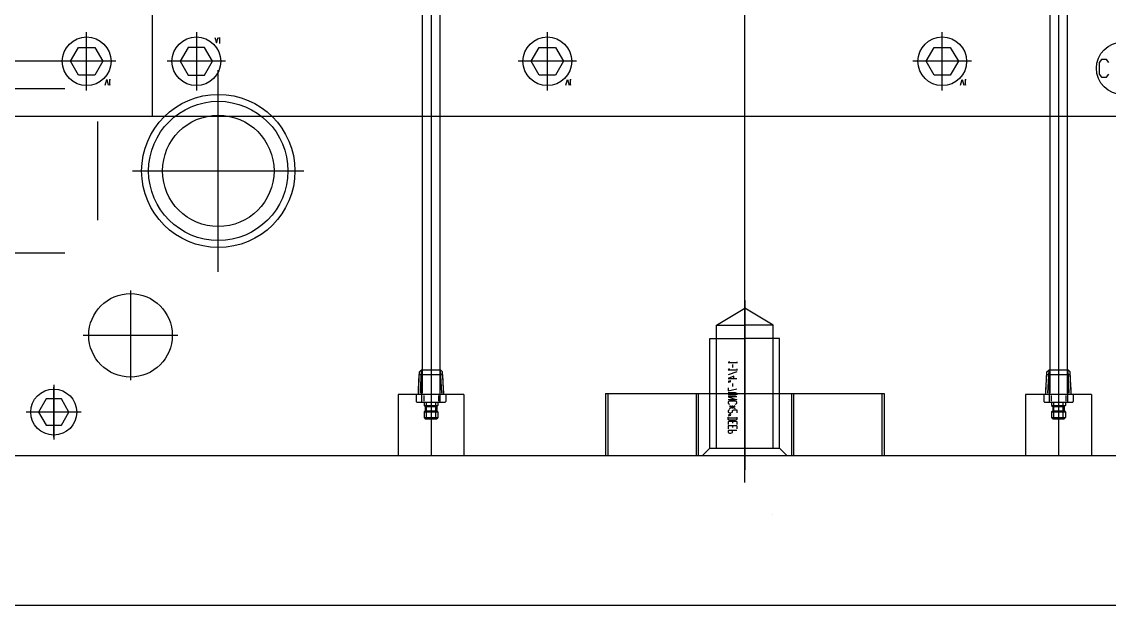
# Model space of a CAD drawing. Header units: millimetres. Extents: x -1 to 1014, y -756 to 757.
# Drawn here: x 95.2 to 228.3, y 11.3 to 82.8 of the extents above; entities that cross this region are included whole.
import ezdxf

# ---------------------------------------------------------------- set-up
doc = ezdxf.new("R2010")
doc.units = ezdxf.units.MM

# ---------------------------------------------------------------- blocks, each defined once
blk = doc.blocks.new('blockName2')
for points in [[(10.0392, 11.2879), (1013.96, 11.2879), (1013.96, 756.712), (10.0392, 756.712), (10.0392, 11.2879)], [(183.715, 26.3369), (183.715, 408.81)], [(145.31, 281.492), (145.31, 29.578)], [(222.12, 281.492), (222.12, 29.578)], [(144.236, 280.418), (144.236, 37.2676)], [(146.384, 280.418), (146.384, 37.2676)], [(221.045, 280.418), (221.045, 37.2676)], [(223.194, 280.418), (223.194, 37.2676)], [(111.172, 88.9397), (111.172, 71.2056)], [(103.146, 74.3384), (103.146, 81.501)], [(116.574, 81.501), (116.574, 74.3384)], [(159.545, 74.3384), (159.545, 81.501)], [(207.886, 74.3384), (207.886, 81.501)], [(118.824, 80.8405), (119.025, 80.1691), (119.226, 80.8405)], [(119.361, 80.7286), (119.428, 80.8405), (119.428, 80.1691)], [(119.361, 80.1691), (119.495, 80.1691)], [(102.161, 76.2143), (101.177, 77.9197), (102.161, 79.6251), (104.131, 79.6251), (105.115, 77.9197), (104.131, 76.2143), (102.161, 76.2143)], [(115.59, 79.6251), (114.605, 77.9197), (115.59, 76.2143), (117.559, 76.2143), (118.543, 77.9197), (117.559, 79.6251), (115.59, 79.6251)], [(158.56, 76.2143), (157.575, 77.9197), (158.56, 79.6251), (160.529, 79.6251), (161.514, 77.9197), (160.529, 76.2143), (158.56, 76.2143)], [(206.902, 76.2143), (205.917, 77.9197), (206.902, 79.6251), (208.871, 79.6251), (209.856, 77.9197), (208.871, 76.2143), (206.902, 76.2143)], [(99.5646, 77.9197), (31.734, 77.9197)], [(106.727, 77.9197), (99.5646, 77.9197)], [(120.155, 77.9197), (112.993, 77.9197)], [(163.126, 77.9197), (155.963, 77.9197)], [(211.468, 77.9197), (204.305, 77.9197)], [(228.261, 77.7739), (227.975, 78.132), (227.402, 78.132), (227.115, 77.7739), (227.115, 76.3415), (227.402, 75.9834), (227.975, 75.9834), (228.261, 76.3415)], [(119.26, 52.1479), (119.26, 76.835)], [(100.46, 74.5627), (93.7462, 74.5627)], [(105.395, 74.9989), (105.597, 75.6704), (105.798, 74.9989)], [(105.932, 75.1108), (106, 74.9989), (106, 75.6704)], [(105.932, 75.6704), (106.067, 75.6704)], [(161.794, 74.9989), (161.995, 75.6704), (162.197, 74.9989)], [(162.331, 75.1108), (162.398, 74.9989), (162.398, 75.6704)], [(162.331, 75.6704), (162.465, 75.6704)], [(210.136, 74.9989), (210.337, 75.6704), (210.539, 74.9989)], [(210.673, 75.1108), (210.74, 74.9989), (210.74, 75.6704)], [(210.673, 75.6704), (210.807, 75.6704)], [(89.7177, 71.2056), (277.713, 71.2056)], [(104.489, 70.5342), (104.489, 58.4488)], [(108.769, 64.4915), (129.751, 64.4915)], [(100.46, 54.4203), (93.7462, 54.4203)], [(108.517, 49.8247), (108.517, 38.8735)], [(183.715, 48.6335), (183.715, 27.877)], [(180.231, 43.0339), (180.231, 45.6088), (183.715, 47.6818)], [(187.2, 43.0339), (187.2, 45.6088), (183.715, 47.6818)], [(180.231, 45.6088), (183.715, 45.6088)], [(187.2, 45.6088), (183.715, 45.6088)], [(114.312, 44.3491), (102.722, 44.3491)], [(179.451, 30.5166), (179.451, 43.9463), (183.715, 43.9463)], [(187.98, 30.5166), (187.98, 43.9463), (183.715, 43.9463)], [(180.231, 30.518), (180.231, 43.0339)], [(187.2, 30.518), (187.2, 43.0339)], [(143.896, 39.8939), (144.147, 40.1323)], [(143.997, 37.2551), (144.147, 40.1323)], [(144.147, 40.1323), (146.473, 40.1323)], [(146.473, 40.1323), (146.724, 39.8939)], [(146.623, 37.2551), (146.473, 40.1323)], [(181.838, 41.1252), (181.659, 41.0357), (182.733, 41.0357)], [(181.838, 40.23), (181.659, 40.1405), (182.733, 40.1405)], [(182.196, 40.7671), (182.196, 40.409)], [(182.733, 41.1252), (182.733, 40.9462)], [(182.733, 40.23), (182.733, 40.0509)], [(220.705, 39.8939), (220.957, 40.1323)], [(220.806, 37.2551), (220.957, 40.1323)], [(220.957, 40.1323), (223.283, 40.1323)], [(223.433, 37.2551), (223.282, 40.1323)], [(223.283, 40.1323), (223.534, 39.8939)], [(143.758, 37.2676), (143.896, 39.8939)], [(143.775, 37.6951), (143.872, 39.5414)], [(143.872, 39.5414), (146.748, 39.5414)], [(144.189, 36.1635), (144.189, 39.5414)], [(146.431, 36.1635), (146.431, 39.5414)], [(146.862, 37.2676), (146.724, 39.8939)], [(146.845, 37.6951), (146.748, 39.5414)], [(182.733, 39.8719), (181.659, 39.5138)], [(182.375, 38.9767), (182.375, 39.3348), (181.659, 39.0662), (182.733, 39.0662)], [(182.017, 38.7976), (181.659, 38.7081)], [(181.659, 38.6186), (182.017, 38.7081)], [(220.568, 37.2676), (220.705, 39.8939)], [(220.585, 37.6951), (220.682, 39.5414)], [(220.682, 39.5414), (223.558, 39.5414)], [(220.999, 36.1635), (220.999, 39.5414)], [(223.241, 36.1635), (223.241, 39.5414)], [(223.671, 37.2676), (223.534, 39.8939)], [(223.654, 37.6951), (223.558, 39.5414)], [(99.1175, 38.3064), (99.1175, 31.5922)], [(99.1175, 31.8796), (99.1175, 38.019)], [(143.775, 37.1218), (143.775, 37.6951)], [(146.845, 37.1218), (146.845, 37.6951)], [(181.659, 37.9024), (181.659, 37.5443), (182.733, 37.8129)], [(181.659, 37.3653), (182.554, 37.3653), (182.733, 37.2758), (182.733, 37.0967), (182.554, 37.0072), (181.659, 37.0072)], [(182.196, 38.4395), (182.196, 38.0815)], [(220.585, 37.1218), (220.585, 37.6951)], [(223.654, 37.1218), (223.654, 37.6951)], [(98.1871, 36.5607), (97.2568, 34.9493), (98.1871, 33.3379), (100.048, 33.3379), (100.978, 34.9493), (100.048, 36.5607), (98.1871, 36.5607)], [(141.281, 37.0978), (141.281, 29.578)], [(149.338, 37.0978), (141.281, 37.0978)], [(143.505, 37.0544), (143.505, 36.2346)], [(143.576, 36.1635), (143.505, 36.2346)], [(143.576, 36.1635), (147.044, 36.1635)], [(144.407, 36.9834), (144.407, 36.3056)], [(144.469, 36.1635), (144.469, 35.7766)], [(144.742, 34.141), (144.742, 36.1635)], [(145.878, 34.141), (145.878, 36.1635)], [(146.151, 36.1635), (146.151, 35.7766)], [(146.213, 36.9834), (146.213, 36.3056)], [(147.044, 36.1635), (147.115, 36.2346)], [(147.115, 37.0544), (147.115, 36.2346)], [(149.338, 37.0978), (149.338, 29.578)], [(166.662, 37.2187), (166.662, 29.578)], [(166.662, 37.2187), (200.769, 37.2187)], [(166.93, 37.2187), (166.93, 29.578)], [(177.747, 37.2187), (177.747, 29.578)], [(178.015, 37.2187), (178.015, 29.578)], [(182.733, 36.8282), (181.659, 36.8282), (182.733, 36.4701), (181.659, 36.4701)], [(182.554, 35.9329), (182.733, 36.0225), (182.733, 36.2015), (182.554, 36.291), (181.838, 36.291), (181.659, 36.2015), (181.659, 36.0225), (181.838, 35.9329)], [(189.416, 37.2187), (189.416, 29.578)], [(189.684, 37.2187), (189.684, 29.578)], [(200.501, 37.2187), (200.501, 29.578)], [(200.769, 37.2187), (200.769, 29.578)], [(218.091, 37.0978), (218.091, 29.578)], [(226.148, 37.0978), (218.091, 37.0978)], [(220.314, 37.0544), (220.314, 36.2346)], [(220.386, 36.1635), (220.314, 36.2346)], [(220.386, 36.1635), (223.854, 36.1635)], [(221.217, 36.9834), (221.217, 36.3056)], [(221.278, 36.1635), (221.278, 35.7766)], [(221.551, 34.141), (221.551, 36.1635)], [(222.688, 34.141), (222.688, 36.1635)], [(222.961, 36.1635), (222.961, 35.7766)], [(223.022, 36.9834), (223.022, 36.3056)], [(223.854, 36.1635), (223.925, 36.2346)], [(223.925, 37.0544), (223.925, 36.2346)], [(226.148, 37.0978), (226.148, 29.578)], [(102.475, 34.9493), (95.7604, 34.9493)], [(102.187, 34.9493), (96.0478, 34.9493)], [(144.469, 35.7766), (146.151, 35.7766)], [(144.469, 35.7766), (144.605, 35.6401)], [(144.469, 34.9872), (144.605, 35.1238)], [(144.469, 34.9872), (146.151, 34.9872)], [(144.469, 34.9872), (144.469, 34.2776)], [(144.601, 35.6401), (144.601, 35.1238)], [(144.605, 35.6401), (146.015, 35.6401)], [(144.605, 35.1238), (146.015, 35.1238)], [(146.151, 35.7766), (146.015, 35.6401)], [(146.151, 34.9872), (146.015, 35.1238)], [(146.019, 35.6401), (146.019, 35.1238)], [(146.151, 34.9872), (146.151, 34.2776)], [(181.838, 35.2168), (181.659, 35.1272), (181.659, 34.9482), (181.838, 34.8587), (182.017, 34.8587), (182.196, 34.9482), (182.196, 35.1272), (182.375, 35.2168), (182.733, 35.2168), (182.733, 34.8587)], [(182.017, 34.6796), (181.659, 34.5901)], [(181.838, 35.3958), (182.554, 35.7539)], [(181.838, 35.7539), (182.554, 35.3958)], [(182.554, 35.5748), (181.838, 35.5748)], [(182.196, 35.3958), (182.196, 35.7539)], [(221.278, 35.7766), (221.415, 35.6401)], [(221.278, 35.7766), (222.961, 35.7766)], [(221.278, 34.9872), (221.415, 35.1238)], [(221.278, 34.9872), (221.278, 34.2776)], [(221.278, 34.9872), (222.961, 34.9872)], [(221.41, 35.6401), (221.41, 35.1238)], [(221.415, 35.6401), (222.824, 35.6401)], [(221.415, 35.1238), (222.824, 35.1238)], [(222.961, 35.7766), (222.824, 35.6401)], [(222.961, 34.9872), (222.824, 35.1238)], [(222.829, 35.6401), (222.829, 35.1238)], [(222.961, 34.9872), (222.961, 34.2776)], [(144.469, 34.2776), (146.151, 34.2776)], [(144.469, 34.2776), (144.605, 34.141)], [(144.605, 34.141), (146.015, 34.141)], [(146.151, 34.2776), (146.015, 34.141)], [(181.659, 34.5006), (182.017, 34.5901)], [(182.733, 34.3215), (182.733, 34.053), (182.554, 33.9635), (181.838, 33.9635), (181.659, 34.053), (181.659, 34.3215)], [(181.659, 34.232), (182.733, 34.232)], [(182.733, 33.7844), (181.659, 33.7844), (181.659, 33.4263)], [(182.196, 33.7844), (182.196, 33.6054)], [(182.733, 33.7844), (182.733, 33.4263)], [(221.278, 34.2776), (221.415, 34.141)], [(221.278, 34.2776), (222.961, 34.2776)], [(221.415, 34.141), (222.824, 34.141)], [(222.961, 34.2776), (222.824, 34.141)], [(182.733, 33.2473), (181.659, 33.2473), (181.659, 32.8892)], [(182.733, 32.7102), (181.659, 32.7102), (181.659, 32.4416), (181.838, 32.3521), (182.017, 32.3521), (182.196, 32.4416), (182.196, 32.7102)], [(182.196, 33.2473), (182.196, 33.0682)], [(182.733, 33.2473), (182.733, 32.8892)], [(331.426, 29.578), (36.0047, 29.578)], [(179.452, 30.518), (178.512, 29.578)], [(179.452, 30.518), (187.979, 30.518)], [(187.979, 30.518), (188.919, 29.578)], [(187.105, 22.366), (187.105, 22.366)]]:
    blk.add_lwpolyline(points)
for centre, radius in [((103.146, 77.9197), 2.9844), ((116.574, 77.9197), 2.9844), ((159.545, 77.9197), 2.9844), ((207.886, 77.9197), 2.9844), ((229.98, 77.0577), 3.2228), ((119.26, 64.4915), 9.3796), ((119.26, 64.4915), 8.5269), ((119.26, 64.4915), 6.8216), ((108.517, 44.3491), 5.1162), ((99.1175, 34.9493), 2.8199)]:
    blk.add_circle(centre, radius)

msp = doc.modelspace()

# ---------------------------------------------------------------- block references
msp.add_blockref('blockName2', (0, 0))

doc.saveas('drawing.dxf')
